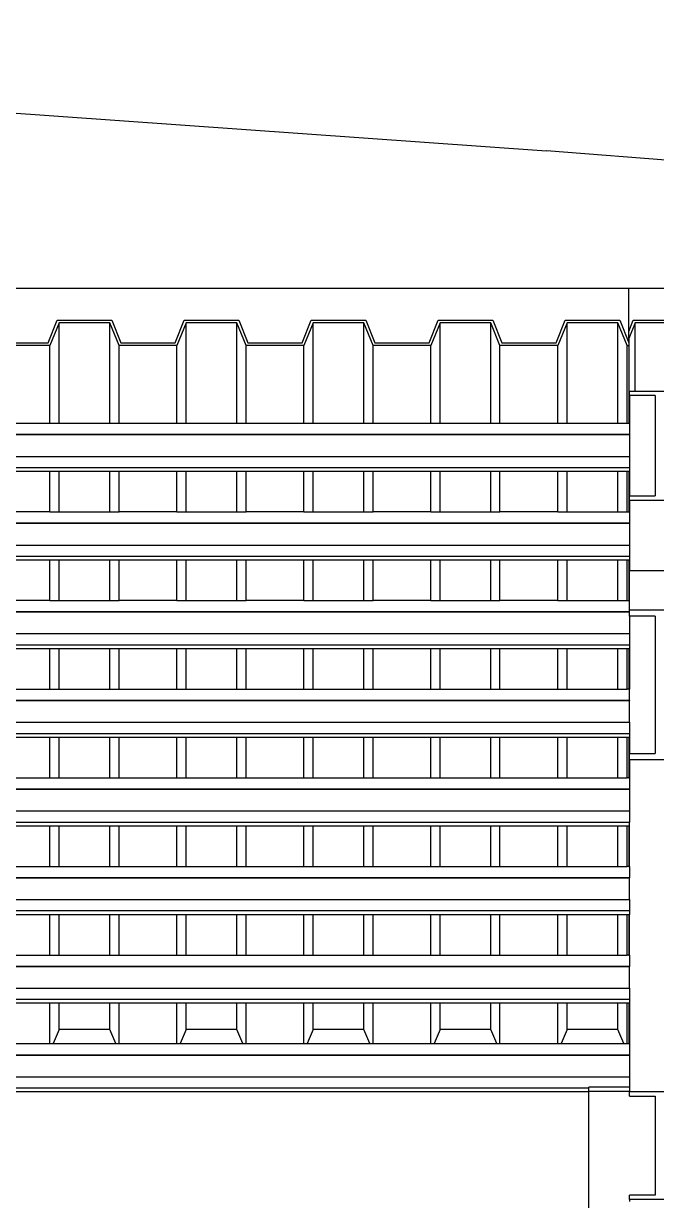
# Model space of a CAD drawing. Extents: x -35.6 to 35.6, y -12.2 to 13.4.
# Drawn here: x -20.143 to -18.735, y 10.831 to 13.45 of the extents above; entities that cross this region are included whole.
import ezdxf

# ---------------------------------------------------------------- set-up
doc = ezdxf.new("R2010")
doc.units = 0
doc.layers.get('0').update_dxf_attribs({"linetype": 'CONTINUOUS'})
doc.layers.add('SECTIONCUTEDGES', color=7, linetype='CONTINUOUS')

msp = doc.modelspace()

# ---------------------------------------------------------------- linework, layer by layer
for p, q in [((-22.9725, 13.45), (-18.9796, 13.1669)), ((-15.0571, 12.8609), (-18.9796, 13.1669)), ((-20.0637, 12.5607), (-20.0637, 12.7841)), ((-19.9505, 12.5607), (-19.9505, 12.7841)), ((-19.7813, 12.5607), (-19.7813, 12.7841)), ((-19.6681, 12.5607), (-19.6681, 12.7841)), ((-19.4989, 12.5607), (-19.4989, 12.7841)), ((-19.3856, 12.5607), (-19.3856, 12.7841)), ((-19.2164, 12.5607), (-19.2164, 12.7841)), ((-19.1032, 12.5607), (-19.1032, 12.7841)), ((-18.934, 12.5607), (-18.934, 12.7841)), ((-18.8208, 12.5607), (-18.8208, 12.7841)), ((-18.7827, 12.632), (-18.7827, 12.7841)), ((-20.0839, 12.5607), (-20.0839, 12.7334)), ((-19.9303, 12.5607), (-19.9303, 12.7334)), ((-19.8014, 12.5607), (-19.8014, 12.7334)), ((-19.6479, 12.5607), (-19.6479, 12.7334)), ((-19.519, 12.5607), (-19.519, 12.7334)), ((-19.3655, 12.5607), (-19.3655, 12.7334)), ((-19.2366, 12.5607), (-19.2366, 12.7334)), ((-19.0831, 12.5607), (-19.0831, 12.7334)), ((-18.9542, 12.5607), (-18.9542, 12.7334)), ((-18.8006, 12.5607), (-18.8006, 12.7334)), ((-18.7967, 12.7334), (-18.7967, 12.5607)), ((-18.7952, 12.6221), (-18.7952, 12.5607)), ((-20.2127, 12.5607), (-20.0839, 12.5607)), ((-20.0839, 12.5607), (-20.0637, 12.5607)), ((-20.0637, 12.5607), (-19.9505, 12.5607)), ((-19.9505, 12.5607), (-19.9303, 12.5607)), ((-19.9303, 12.5607), (-19.8014, 12.5607)), ((-19.8014, 12.5607), (-19.7813, 12.5607)), ((-19.7813, 12.5607), (-19.6681, 12.5607)), ((-19.6681, 12.5607), (-19.6479, 12.5607)), ((-19.6479, 12.5607), (-19.519, 12.5607)), ((-19.519, 12.5607), (-19.4989, 12.5607)), ((-19.4989, 12.5607), (-19.3856, 12.5607)), ((-19.3856, 12.5607), (-19.3655, 12.5607)), ((-19.3655, 12.5607), (-19.2366, 12.5607)), ((-19.2366, 12.5607), (-19.2164, 12.5607)), ((-19.2164, 12.5607), (-19.1032, 12.5607)), ((-19.1032, 12.5607), (-19.0831, 12.5607)), ((-19.0831, 12.5607), (-18.9542, 12.5607)), ((-18.9542, 12.5607), (-18.934, 12.5607)), ((-18.934, 12.5607), (-18.8208, 12.5607)), ((-18.8208, 12.5607), (-18.8006, 12.5607)), ((-18.8006, 12.5607), (-18.7967, 12.5607)), ((-18.7967, 12.5607), (-18.7952, 12.5607)), ((-18.7952, 12.5607), (-18.7952, 12.536)), ((-21.4797, 12.536), (-18.7952, 12.536)), ((-21.4797, 12.5352), (-18.7952, 12.5352)), ((-18.7952, 12.536), (-18.7952, 12.5352)), ((-18.7952, 12.5352), (-18.7952, 12.4867)), ((-21.4797, 12.4867), (-18.7952, 12.4867)), ((-18.7952, 12.4867), (-18.7952, 12.4621)), ((-21.4797, 12.4621), (-18.7952, 12.4621)), ((-20.2127, 12.4538), (-20.0839, 12.4538)), ((-20.0839, 12.3634), (-20.0839, 12.4538)), ((-20.0839, 12.4538), (-20.0637, 12.4538)), ((-20.0637, 12.3634), (-20.0637, 12.4538)), ((-20.0637, 12.4538), (-19.9505, 12.4538)), ((-19.9505, 12.3634), (-19.9505, 12.4538)), ((-19.9505, 12.4538), (-19.9303, 12.4538)), ((-19.9303, 12.3634), (-19.9303, 12.4538)), ((-19.9303, 12.4538), (-19.8014, 12.4538)), ((-19.8014, 12.3634), (-19.8014, 12.4538)), ((-19.8014, 12.4538), (-19.7813, 12.4538)), ((-19.7813, 12.3634), (-19.7813, 12.4538)), ((-19.7813, 12.4538), (-19.6681, 12.4538)), ((-19.6681, 12.3634), (-19.6681, 12.4538)), ((-19.6681, 12.4538), (-19.6479, 12.4538)), ((-19.6479, 12.3634), (-19.6479, 12.4538)), ((-19.6479, 12.4538), (-19.519, 12.4538)), ((-19.519, 12.3634), (-19.519, 12.4538)), ((-19.519, 12.4538), (-19.4989, 12.4538)), ((-19.4989, 12.3634), (-19.4989, 12.4538)), ((-19.4989, 12.4538), (-19.3856, 12.4538)), ((-19.3856, 12.3634), (-19.3856, 12.4538)), ((-19.3856, 12.4538), (-19.3655, 12.4538)), ((-19.3655, 12.3634), (-19.3655, 12.4538)), ((-19.3655, 12.4538), (-19.2366, 12.4538)), ((-19.2366, 12.3634), (-19.2366, 12.4538)), ((-19.2366, 12.4538), (-19.2164, 12.4538)), ((-19.2164, 12.3634), (-19.2164, 12.4538)), ((-19.2164, 12.4538), (-19.1032, 12.4538)), ((-19.1032, 12.3634), (-19.1032, 12.4538)), ((-19.1032, 12.4538), (-19.0831, 12.4538)), ((-19.0831, 12.3634), (-19.0831, 12.4538)), ((-19.0831, 12.4538), (-18.9542, 12.4538)), ((-18.9542, 12.3634), (-18.9542, 12.4538)), ((-18.9542, 12.4538), (-18.934, 12.4538)), ((-18.934, 12.3634), (-18.934, 12.4538)), ((-18.934, 12.4538), (-18.8208, 12.4538)), ((-18.8208, 12.3634), (-18.8208, 12.4538)), ((-18.8208, 12.4538), (-18.8006, 12.4538)), ((-18.8006, 12.3634), (-18.8006, 12.4538)), ((-18.8006, 12.4538), (-18.7967, 12.4538)), ((-18.7967, 12.4538), (-18.7967, 12.3634)), ((-18.7967, 12.4538), (-18.7952, 12.4538)), ((-18.7952, 12.4621), (-18.7952, 12.4538)), ((-18.7952, 12.4538), (-18.7952, 12.3987)), ((-20.0839, 12.3634), (-20.2127, 12.3634)), ((-20.0839, 12.3634), (-20.0637, 12.3634)), ((-20.0637, 12.3634), (-19.9505, 12.3634)), ((-19.9505, 12.3634), (-19.9303, 12.3634)), ((-19.8014, 12.3634), (-19.9303, 12.3634)), ((-19.8014, 12.3634), (-19.7813, 12.3634)), ((-19.7813, 12.3634), (-19.6681, 12.3634)), ((-19.6681, 12.3634), (-19.6479, 12.3634)), ((-19.519, 12.3634), (-19.6479, 12.3634)), ((-19.519, 12.3634), (-19.4989, 12.3634)), ((-19.4989, 12.3634), (-19.3856, 12.3634)), ((-19.3856, 12.3634), (-19.3655, 12.3634)), ((-19.2366, 12.3634), (-19.3655, 12.3634)), ((-19.2366, 12.3634), (-19.2164, 12.3634)), ((-19.2164, 12.3634), (-19.1032, 12.3634)), ((-19.1032, 12.3634), (-19.0831, 12.3634)), ((-18.9542, 12.3634), (-19.0831, 12.3634)), ((-18.9542, 12.3634), (-18.934, 12.3634)), ((-18.934, 12.3634), (-18.8208, 12.3634)), ((-18.8208, 12.3634), (-18.8006, 12.3634)), ((-18.8006, 12.3634), (-18.7967, 12.3634)), ((-18.7967, 12.3634), (-18.7952, 12.3634)), ((-18.7952, 12.3887), (-18.7952, 12.3634)), ((-18.7952, 12.3634), (-18.7952, 12.3388)), ((-21.4797, 12.3388), (-18.7952, 12.3388)), ((-21.4797, 12.3379), (-18.7952, 12.3379)), ((-18.7952, 12.3388), (-18.7952, 12.3379)), ((-18.7952, 12.3379), (-18.7952, 12.2894)), ((-21.4797, 12.2894), (-18.7952, 12.2894)), ((-18.7952, 12.2894), (-18.7952, 12.2648)), ((-21.4797, 12.2648), (-18.7952, 12.2648)), ((-18.7952, 12.2648), (-18.7952, 12.2566)), ((-20.2127, 12.2566), (-20.0839, 12.2566)), ((-20.0839, 12.1661), (-20.0839, 12.2566)), ((-20.0839, 12.2566), (-20.0637, 12.2566)), ((-20.0637, 12.1661), (-20.0637, 12.2566)), ((-20.0637, 12.2566), (-19.9505, 12.2566)), ((-19.9505, 12.1661), (-19.9505, 12.2566)), ((-19.9505, 12.2566), (-19.9303, 12.2566)), ((-19.9303, 12.1661), (-19.9303, 12.2566)), ((-19.9303, 12.2566), (-19.8014, 12.2566)), ((-19.8014, 12.1661), (-19.8014, 12.2566)), ((-19.8014, 12.2566), (-19.7813, 12.2566)), ((-19.7813, 12.1661), (-19.7813, 12.2566)), ((-19.7813, 12.2566), (-19.6681, 12.2566)), ((-19.6681, 12.1661), (-19.6681, 12.2566)), ((-19.6681, 12.2566), (-19.6479, 12.2566)), ((-19.6479, 12.1661), (-19.6479, 12.2566)), ((-19.6479, 12.2566), (-19.519, 12.2566)), ((-19.519, 12.1661), (-19.519, 12.2566)), ((-19.519, 12.2566), (-19.4989, 12.2566)), ((-19.4989, 12.1661), (-19.4989, 12.2566)), ((-19.4989, 12.2566), (-19.3856, 12.2566)), ((-19.3856, 12.1661), (-19.3856, 12.2566)), ((-19.3856, 12.2566), (-19.3655, 12.2566)), ((-19.3655, 12.1661), (-19.3655, 12.2566)), ((-19.3655, 12.2566), (-19.2366, 12.2566)), ((-19.2366, 12.1661), (-19.2366, 12.2566)), ((-19.2366, 12.2566), (-19.2164, 12.2566)), ((-19.2164, 12.1661), (-19.2164, 12.2566)), ((-19.2164, 12.2566), (-19.1032, 12.2566)), ((-19.1032, 12.1661), (-19.1032, 12.2566)), ((-19.1032, 12.2566), (-19.0831, 12.2566)), ((-19.0831, 12.1661), (-19.0831, 12.2566)), ((-19.0831, 12.2566), (-18.9542, 12.2566)), ((-18.9542, 12.1661), (-18.9542, 12.2566)), ((-18.9542, 12.2566), (-18.934, 12.2566)), ((-18.934, 12.1661), (-18.934, 12.2566)), ((-18.934, 12.2566), (-18.8208, 12.2566)), ((-18.8208, 12.1661), (-18.8208, 12.2566)), ((-18.8208, 12.2566), (-18.8006, 12.2566)), ((-18.8006, 12.1661), (-18.8006, 12.2566)), ((-18.8006, 12.2566), (-18.7967, 12.2566)), ((-18.7967, 12.2566), (-18.7967, 12.1661)), ((-18.7967, 12.2566), (-18.7952, 12.2566)), ((-18.7952, 12.2566), (-18.7952, 12.2324)), ((-18.7952, 12.2324), (-18.6752, 12.2324)), ((-18.7952, 12.1661), (-18.7952, 12.2324)), ((-20.0839, 12.1661), (-20.2127, 12.1661)), ((-20.0839, 12.1661), (-20.0637, 12.1661)), ((-20.0637, 12.1661), (-19.9505, 12.1661)), ((-19.9505, 12.1661), (-19.9303, 12.1661)), ((-19.8014, 12.1661), (-19.9303, 12.1661)), ((-19.8014, 12.1661), (-19.7813, 12.1661)), ((-19.7813, 12.1661), (-19.6681, 12.1661)), ((-19.6681, 12.1661), (-19.6479, 12.1661)), ((-19.519, 12.1661), (-19.6479, 12.1661)), ((-19.519, 12.1661), (-19.4989, 12.1661)), ((-19.4989, 12.1661), (-19.3856, 12.1661)), ((-19.3856, 12.1661), (-19.3655, 12.1661)), ((-19.2366, 12.1661), (-19.3655, 12.1661)), ((-19.2366, 12.1661), (-19.2164, 12.1661)), ((-19.2164, 12.1661), (-19.1032, 12.1661)), ((-19.1032, 12.1661), (-19.0831, 12.1661)), ((-18.9542, 12.1661), (-19.0831, 12.1661)), ((-18.9542, 12.1661), (-18.934, 12.1661)), ((-18.934, 12.1661), (-18.8208, 12.1661)), ((-18.8208, 12.1661), (-18.8006, 12.1661)), ((-18.8006, 12.1661), (-18.7967, 12.1661)), ((-18.7967, 12.1661), (-18.7952, 12.1661)), ((-18.7952, 12.145), (-18.7952, 12.1661)), ((-21.4797, 12.1415), (-18.7952, 12.1415)), ((-21.4797, 12.1407), (-18.7952, 12.1407)), ((-18.7952, 12.1314), (-18.7952, 12.0922)), ((-21.4797, 12.0922), (-18.7952, 12.0922)), ((-18.7952, 12.0922), (-18.7952, 12.0675)), ((-21.4797, 12.0675), (-18.7952, 12.0675)), ((-20.2127, 12.0593), (-20.0839, 12.0593)), ((-20.0839, 11.9689), (-20.0839, 12.0593)), ((-20.0839, 12.0593), (-20.0637, 12.0593)), ((-20.0637, 11.9689), (-20.0637, 12.0593)), ((-20.0637, 12.0593), (-19.9505, 12.0593)), ((-19.9505, 11.9689), (-19.9505, 12.0593)), ((-19.9505, 12.0593), (-19.9303, 12.0593)), ((-19.9303, 11.9689), (-19.9303, 12.0593)), ((-19.9303, 12.0593), (-19.8014, 12.0593)), ((-19.8014, 11.9689), (-19.8014, 12.0593)), ((-19.8014, 12.0593), (-19.7813, 12.0593)), ((-19.7813, 11.9689), (-19.7813, 12.0593)), ((-19.7813, 12.0593), (-19.6681, 12.0593)), ((-19.6681, 11.9689), (-19.6681, 12.0593)), ((-19.6681, 12.0593), (-19.6479, 12.0593)), ((-19.6479, 11.9689), (-19.6479, 12.0593)), ((-19.6479, 12.0593), (-19.519, 12.0593)), ((-19.519, 11.9689), (-19.519, 12.0593)), ((-19.519, 12.0593), (-19.4989, 12.0593)), ((-19.4989, 11.9689), (-19.4989, 12.0593)), ((-19.4989, 12.0593), (-19.3856, 12.0593)), ((-19.3856, 11.9689), (-19.3856, 12.0593)), ((-19.3856, 12.0593), (-19.3655, 12.0593)), ((-19.3655, 11.9689), (-19.3655, 12.0593)), ((-19.3655, 12.0593), (-19.2366, 12.0593)), ((-19.2366, 11.9689), (-19.2366, 12.0593)), ((-19.2366, 12.0593), (-19.2164, 12.0593)), ((-19.2164, 11.9689), (-19.2164, 12.0593)), ((-19.2164, 12.0593), (-19.1032, 12.0593)), ((-19.1032, 11.9689), (-19.1032, 12.0593)), ((-19.1032, 12.0593), (-19.0831, 12.0593)), ((-19.0831, 11.9689), (-19.0831, 12.0593)), ((-19.0831, 12.0593), (-18.9542, 12.0593)), ((-18.9542, 11.9689), (-18.9542, 12.0593)), ((-18.9542, 12.0593), (-18.934, 12.0593)), ((-18.934, 11.9689), (-18.934, 12.0593)), ((-18.934, 12.0593), (-18.8208, 12.0593)), ((-18.8208, 11.9689), (-18.8208, 12.0593)), ((-18.8208, 12.0593), (-18.8006, 12.0593)), ((-18.8006, 11.9689), (-18.8006, 12.0593)), ((-18.8006, 12.0593), (-18.7967, 12.0593)), ((-18.7967, 12.0593), (-18.7967, 11.9689)), ((-18.7967, 12.0593), (-18.7952, 12.0593)), ((-18.7952, 12.0675), (-18.7952, 12.0593)), ((-18.7952, 12.0593), (-18.7952, 11.9689)), ((-21.4797, 11.9442), (-18.7952, 11.9442)), ((-20.2127, 11.9689), (-20.0839, 11.9689)), ((-20.0839, 11.9689), (-20.0637, 11.9689)), ((-20.0637, 11.9689), (-19.9505, 11.9689)), ((-19.9505, 11.9689), (-19.9303, 11.9689)), ((-19.9303, 11.9689), (-19.8014, 11.9689)), ((-19.8014, 11.9689), (-19.7813, 11.9689)), ((-19.7813, 11.9689), (-19.6681, 11.9689)), ((-19.6681, 11.9689), (-19.6479, 11.9689)), ((-19.6479, 11.9689), (-19.519, 11.9689)), ((-19.519, 11.9689), (-19.4989, 11.9689)), ((-19.4989, 11.9689), (-19.3856, 11.9689)), ((-19.3856, 11.9689), (-19.3655, 11.9689)), ((-19.3655, 11.9689), (-19.2366, 11.9689)), ((-19.2366, 11.9689), (-19.2164, 11.9689)), ((-19.2164, 11.9689), (-19.1032, 11.9689)), ((-19.1032, 11.9689), (-19.0831, 11.9689)), ((-19.0831, 11.9689), (-18.9542, 11.9689)), ((-18.9542, 11.9689), (-18.934, 11.9689)), ((-18.934, 11.9689), (-18.8208, 11.9689)), ((-18.8208, 11.9689), (-18.8006, 11.9689)), ((-18.7967, 11.9689), (-18.8006, 11.9689)), ((-18.7967, 11.9689), (-18.7952, 11.9689)), ((-18.7952, 11.9442), (-18.7952, 11.9689)), ((-18.7952, 11.9442), (-18.7952, 11.9434)), ((-21.4797, 11.9434), (-18.7952, 11.9434)), ((-18.7952, 11.8949), (-18.7952, 11.9434)), ((-21.4797, 11.8949), (-18.7952, 11.8949)), ((-18.7952, 11.8949), (-18.7952, 11.8702)), ((-21.4797, 11.8702), (-18.7952, 11.8702)), ((-18.7952, 11.8702), (-18.7952, 11.862)), ((-20.2127, 11.862), (-20.0839, 11.862)), ((-20.0839, 11.7716), (-20.0839, 11.862)), ((-20.0839, 11.862), (-20.0637, 11.862)), ((-20.0637, 11.7716), (-20.0637, 11.862)), ((-20.0637, 11.862), (-19.9505, 11.862)), ((-19.9505, 11.7716), (-19.9505, 11.862)), ((-19.9505, 11.862), (-19.9303, 11.862)), ((-19.9303, 11.7716), (-19.9303, 11.862)), ((-19.9303, 11.862), (-19.8014, 11.862)), ((-19.8014, 11.7716), (-19.8014, 11.862)), ((-19.8014, 11.862), (-19.7813, 11.862)), ((-19.7813, 11.7716), (-19.7813, 11.862)), ((-19.7813, 11.862), (-19.6681, 11.862)), ((-19.6681, 11.7716), (-19.6681, 11.862)), ((-19.6681, 11.862), (-19.6479, 11.862)), ((-19.6479, 11.7716), (-19.6479, 11.862)), ((-19.6479, 11.862), (-19.519, 11.862)), ((-19.519, 11.7716), (-19.519, 11.862)), ((-19.519, 11.862), (-19.4989, 11.862)), ((-19.4989, 11.7716), (-19.4989, 11.862)), ((-19.4989, 11.862), (-19.3856, 11.862)), ((-19.3856, 11.7716), (-19.3856, 11.862)), ((-19.3856, 11.862), (-19.3655, 11.862)), ((-19.3655, 11.7716), (-19.3655, 11.862)), ((-19.3655, 11.862), (-19.2366, 11.862)), ((-19.2366, 11.7716), (-19.2366, 11.862)), ((-19.2366, 11.862), (-19.2164, 11.862)), ((-19.2164, 11.7716), (-19.2164, 11.862)), ((-19.2164, 11.862), (-19.1032, 11.862)), ((-19.1032, 11.7716), (-19.1032, 11.862)), ((-19.1032, 11.862), (-19.0831, 11.862)), ((-19.0831, 11.7716), (-19.0831, 11.862)), ((-19.0831, 11.862), (-18.9542, 11.862)), ((-18.9542, 11.7716), (-18.9542, 11.862)), ((-18.9542, 11.862), (-18.934, 11.862)), ((-18.934, 11.7716), (-18.934, 11.862)), ((-18.934, 11.862), (-18.8208, 11.862)), ((-18.8208, 11.7716), (-18.8208, 11.862)), ((-18.8208, 11.862), (-18.8006, 11.862)), ((-18.8006, 11.7716), (-18.8006, 11.862)), ((-18.8006, 11.862), (-18.7967, 11.862)), ((-18.7967, 11.862), (-18.7967, 11.7716)), ((-18.7967, 11.862), (-18.7952, 11.862)), ((-18.7952, 11.862), (-18.7952, 11.8251)), ((-18.7952, 11.8115), (-18.7952, 11.7716)), ((-20.2127, 11.7716), (-20.0839, 11.7716)), ((-20.0839, 11.7716), (-20.0637, 11.7716)), ((-20.0637, 11.7716), (-19.9505, 11.7716)), ((-19.9505, 11.7716), (-19.9303, 11.7716)), ((-19.9303, 11.7716), (-19.8014, 11.7716)), ((-19.8014, 11.7716), (-19.7813, 11.7716)), ((-19.7813, 11.7716), (-19.6681, 11.7716)), ((-19.6681, 11.7716), (-19.6479, 11.7716)), ((-19.6479, 11.7716), (-19.519, 11.7716)), ((-19.519, 11.7716), (-19.4989, 11.7716)), ((-19.4989, 11.7716), (-19.3856, 11.7716)), ((-19.3856, 11.7716), (-19.3655, 11.7716)), ((-19.3655, 11.7716), (-19.2366, 11.7716)), ((-19.2366, 11.7716), (-19.2164, 11.7716)), ((-19.2164, 11.7716), (-19.1032, 11.7716)), ((-19.1032, 11.7716), (-19.0831, 11.7716)), ((-19.0831, 11.7716), (-18.9542, 11.7716)), ((-18.9542, 11.7716), (-18.934, 11.7716)), ((-18.934, 11.7716), (-18.8208, 11.7716)), ((-18.8208, 11.7716), (-18.8006, 11.7716)), ((-18.7967, 11.7716), (-18.8006, 11.7716)), ((-18.7967, 11.7716), (-18.7952, 11.7716)), ((-18.7952, 11.7716), (-18.7952, 11.7469)), ((-21.4797, 11.7469), (-18.7952, 11.7469)), ((-21.4797, 11.7461), (-18.7952, 11.7461)), ((-18.7952, 11.7469), (-18.7952, 11.7461)), ((-18.7952, 11.7461), (-18.7952, 11.6976)), ((-21.4797, 11.6976), (-18.7952, 11.6976)), ((-18.7952, 11.6976), (-18.7952, 11.6729)), ((-21.4797, 11.6729), (-18.7952, 11.6729)), ((-20.2127, 11.6647), (-20.0839, 11.6647)), ((-20.0839, 11.5743), (-20.0839, 11.6647)), ((-20.0839, 11.6647), (-20.0637, 11.6647)), ((-20.0637, 11.5743), (-20.0637, 11.6647)), ((-20.0637, 11.6647), (-19.9505, 11.6647)), ((-19.9505, 11.5743), (-19.9505, 11.6647)), ((-19.9505, 11.6647), (-19.9303, 11.6647)), ((-19.9303, 11.5743), (-19.9303, 11.6647)), ((-19.9303, 11.6647), (-19.8014, 11.6647)), ((-19.8014, 11.5743), (-19.8014, 11.6647)), ((-19.8014, 11.6647), (-19.7813, 11.6647)), ((-19.7813, 11.5743), (-19.7813, 11.6647)), ((-19.7813, 11.6647), (-19.6681, 11.6647)), ((-19.6681, 11.5743), (-19.6681, 11.6647)), ((-19.6681, 11.6647), (-19.6479, 11.6647)), ((-19.6479, 11.5743), (-19.6479, 11.6647)), ((-19.6479, 11.6647), (-19.519, 11.6647)), ((-19.519, 11.5743), (-19.519, 11.6647)), ((-19.519, 11.6647), (-19.4989, 11.6647)), ((-19.4989, 11.5743), (-19.4989, 11.6647)), ((-19.4989, 11.6647), (-19.3856, 11.6647)), ((-19.3856, 11.5743), (-19.3856, 11.6647)), ((-19.3856, 11.6647), (-19.3655, 11.6647)), ((-19.3655, 11.5743), (-19.3655, 11.6647)), ((-19.3655, 11.6647), (-19.2366, 11.6647)), ((-19.2366, 11.5743), (-19.2366, 11.6647)), ((-19.2366, 11.6647), (-19.2164, 11.6647)), ((-19.2164, 11.5743), (-19.2164, 11.6647)), ((-19.2164, 11.6647), (-19.1032, 11.6647)), ((-19.1032, 11.5743), (-19.1032, 11.6647)), ((-19.1032, 11.6647), (-19.0831, 11.6647)), ((-19.0831, 11.5743), (-19.0831, 11.6647)), ((-19.0831, 11.6647), (-18.9542, 11.6647)), ((-18.9542, 11.5743), (-18.9542, 11.6647)), ((-18.9542, 11.6647), (-18.934, 11.6647)), ((-18.934, 11.5743), (-18.934, 11.6647)), ((-18.934, 11.6647), (-18.8208, 11.6647)), ((-18.8208, 11.5743), (-18.8208, 11.6647)), ((-18.8208, 11.6647), (-18.8006, 11.6647)), ((-18.8006, 11.5743), (-18.8006, 11.6647)), ((-18.8006, 11.6647), (-18.7967, 11.6647)), ((-18.7967, 11.6647), (-18.7967, 11.5743)), ((-18.7967, 11.6647), (-18.7952, 11.6647)), ((-18.7952, 11.6647), (-18.7952, 11.6729)), ((-18.7952, 11.5743), (-18.7952, 11.6647)), ((-20.2127, 11.5743), (-20.0839, 11.5743)), ((-20.0839, 11.5743), (-20.0637, 11.5743)), ((-20.0637, 11.5743), (-19.9505, 11.5743)), ((-19.9505, 11.5743), (-19.9303, 11.5743)), ((-19.9303, 11.5743), (-19.8014, 11.5743)), ((-19.8014, 11.5743), (-19.7813, 11.5743)), ((-19.7813, 11.5743), (-19.6681, 11.5743)), ((-19.6681, 11.5743), (-19.6479, 11.5743)), ((-19.6479, 11.5743), (-19.519, 11.5743)), ((-19.519, 11.5743), (-19.4989, 11.5743)), ((-19.4989, 11.5743), (-19.3856, 11.5743)), ((-19.3856, 11.5743), (-19.3655, 11.5743)), ((-19.3655, 11.5743), (-19.2366, 11.5743)), ((-19.2366, 11.5743), (-19.2164, 11.5743)), ((-19.2164, 11.5743), (-19.1032, 11.5743)), ((-19.1032, 11.5743), (-19.0831, 11.5743)), ((-19.0831, 11.5743), (-18.9542, 11.5743)), ((-18.9542, 11.5743), (-18.934, 11.5743)), ((-18.934, 11.5743), (-18.8208, 11.5743)), ((-18.8208, 11.5743), (-18.8006, 11.5743)), ((-18.7967, 11.5743), (-18.8006, 11.5743)), ((-18.7967, 11.5743), (-18.7952, 11.5743)), ((-18.7952, 11.5743), (-18.7952, 11.5496)), ((-21.4797, 11.5496), (-18.7952, 11.5496)), ((-21.4797, 11.5488), (-18.7952, 11.5488)), ((-18.7952, 11.5496), (-18.7952, 11.5488)), ((-18.7952, 11.5003), (-18.7952, 11.5488)), ((-21.4797, 11.5003), (-18.7952, 11.5003)), ((-18.7952, 11.5003), (-18.7952, 11.4757)), ((-21.4797, 11.4757), (-18.7952, 11.4757)), ((-18.7952, 11.4757), (-18.7952, 11.4674)), ((-20.2127, 11.4674), (-20.0839, 11.4674)), ((-20.0839, 11.377), (-20.0839, 11.4674)), ((-20.0839, 11.4674), (-20.0637, 11.4674)), ((-20.0637, 11.377), (-20.0637, 11.4674)), ((-20.0637, 11.4674), (-19.9505, 11.4674)), ((-19.9505, 11.377), (-19.9505, 11.4674)), ((-19.9505, 11.4674), (-19.9303, 11.4674)), ((-19.9303, 11.377), (-19.9303, 11.4674)), ((-19.9303, 11.4674), (-19.8014, 11.4674)), ((-19.8014, 11.377), (-19.8014, 11.4674)), ((-19.8014, 11.4674), (-19.7813, 11.4674)), ((-19.7813, 11.377), (-19.7813, 11.4674)), ((-19.7813, 11.4674), (-19.6681, 11.4674)), ((-19.6681, 11.377), (-19.6681, 11.4674)), ((-19.6681, 11.4674), (-19.6479, 11.4674)), ((-19.6479, 11.377), (-19.6479, 11.4674)), ((-19.6479, 11.4674), (-19.519, 11.4674)), ((-19.519, 11.377), (-19.519, 11.4674)), ((-19.519, 11.4674), (-19.4989, 11.4674)), ((-19.4989, 11.377), (-19.4989, 11.4674)), ((-19.4989, 11.4674), (-19.3856, 11.4674)), ((-19.3856, 11.377), (-19.3856, 11.4674)), ((-19.3856, 11.4674), (-19.3655, 11.4674)), ((-19.3655, 11.377), (-19.3655, 11.4674)), ((-19.3655, 11.4674), (-19.2366, 11.4674)), ((-19.2366, 11.377), (-19.2366, 11.4674)), ((-19.2366, 11.4674), (-19.2164, 11.4674)), ((-19.2164, 11.377), (-19.2164, 11.4674)), ((-19.2164, 11.4674), (-19.1032, 11.4674)), ((-19.1032, 11.377), (-19.1032, 11.4674)), ((-19.1032, 11.4674), (-19.0831, 11.4674)), ((-19.0831, 11.377), (-19.0831, 11.4674)), ((-19.0831, 11.4674), (-18.9542, 11.4674)), ((-18.9542, 11.377), (-18.9542, 11.4674)), ((-18.9542, 11.4674), (-18.934, 11.4674)), ((-18.934, 11.377), (-18.934, 11.4674)), ((-18.934, 11.4674), (-18.8208, 11.4674)), ((-18.8208, 11.377), (-18.8208, 11.4674)), ((-18.8208, 11.4674), (-18.8006, 11.4674)), ((-18.8006, 11.377), (-18.8006, 11.4674)), ((-18.8006, 11.4674), (-18.7967, 11.4674)), ((-18.7967, 11.4674), (-18.7967, 11.377)), ((-18.7967, 11.4674), (-18.7952, 11.4674)), ((-18.7952, 11.377), (-18.7952, 11.4674)), ((-20.2127, 11.377), (-20.0839, 11.377)), ((-20.0839, 11.377), (-20.0637, 11.377)), ((-20.0637, 11.377), (-19.9505, 11.377)), ((-19.9505, 11.377), (-19.9303, 11.377)), ((-19.9303, 11.377), (-19.8014, 11.377)), ((-19.8014, 11.377), (-19.7813, 11.377)), ((-19.7813, 11.377), (-19.6681, 11.377)), ((-19.6681, 11.377), (-19.6479, 11.377)), ((-19.6479, 11.377), (-19.519, 11.377)), ((-19.519, 11.377), (-19.4989, 11.377)), ((-19.4989, 11.377), (-19.3856, 11.377)), ((-19.3856, 11.377), (-19.3655, 11.377)), ((-19.3655, 11.377), (-19.2366, 11.377)), ((-19.2366, 11.377), (-19.2164, 11.377)), ((-19.2164, 11.377), (-19.1032, 11.377)), ((-19.1032, 11.377), (-19.0831, 11.377)), ((-19.0831, 11.377), (-18.9542, 11.377)), ((-18.9542, 11.377), (-18.934, 11.377)), ((-18.934, 11.377), (-18.8208, 11.377)), ((-18.8208, 11.377), (-18.8006, 11.377)), ((-18.7967, 11.377), (-18.8006, 11.377)), ((-18.7967, 11.377), (-18.7952, 11.377)), ((-18.7952, 11.377), (-18.7952, 11.3524)), ((-21.4797, 11.3524), (-18.7952, 11.3524)), ((-21.4797, 11.3515), (-18.7952, 11.3515)), ((-18.7952, 11.3524), (-18.7952, 11.3515)), ((-18.7952, 11.303), (-18.7952, 11.3515)), ((-21.4797, 11.303), (-18.7952, 11.303)), ((-18.7952, 11.303), (-18.7952, 11.2784)), ((-21.4797, 11.2784), (-18.7952, 11.2784)), ((-20.2127, 11.2702), (-20.0839, 11.2702)), ((-20.0839, 11.1797), (-20.0839, 11.2702)), ((-20.0839, 11.2702), (-20.0637, 11.2702)), ((-20.0637, 11.2114), (-20.0637, 11.2702)), ((-20.0637, 11.2702), (-19.9505, 11.2702)), ((-19.9505, 11.2114), (-19.9505, 11.2702)), ((-19.9505, 11.2702), (-19.9303, 11.2702)), ((-19.9303, 11.1797), (-19.9303, 11.2702)), ((-19.9303, 11.2702), (-19.8014, 11.2702)), ((-19.8014, 11.1797), (-19.8014, 11.2702)), ((-19.8014, 11.2702), (-19.7813, 11.2702)), ((-19.7813, 11.2114), (-19.7813, 11.2702)), ((-19.7813, 11.2702), (-19.6681, 11.2702)), ((-19.6681, 11.2114), (-19.6681, 11.2702)), ((-19.6681, 11.2702), (-19.6479, 11.2702)), ((-19.6479, 11.1797), (-19.6479, 11.2702)), ((-19.6479, 11.2702), (-19.519, 11.2702)), ((-19.519, 11.1797), (-19.519, 11.2702)), ((-19.519, 11.2702), (-19.4989, 11.2702)), ((-19.4989, 11.2114), (-19.4989, 11.2702)), ((-19.4989, 11.2702), (-19.3856, 11.2702)), ((-19.3856, 11.2114), (-19.3856, 11.2702)), ((-19.3856, 11.2702), (-19.3655, 11.2702)), ((-19.3655, 11.1797), (-19.3655, 11.2702)), ((-19.3655, 11.2702), (-19.2366, 11.2702)), ((-19.2366, 11.1797), (-19.2366, 11.2702)), ((-19.2366, 11.2702), (-19.2164, 11.2702)), ((-19.2164, 11.2114), (-19.2164, 11.2702)), ((-19.2164, 11.2702), (-19.1032, 11.2702)), ((-19.1032, 11.2114), (-19.1032, 11.2702)), ((-19.1032, 11.2702), (-19.0831, 11.2702)), ((-19.0831, 11.1797), (-19.0831, 11.2702)), ((-19.0831, 11.2702), (-18.9542, 11.2702)), ((-18.9542, 11.1797), (-18.9542, 11.2702)), ((-18.9542, 11.2702), (-18.934, 11.2702)), ((-18.934, 11.2114), (-18.934, 11.2702)), ((-18.934, 11.2702), (-18.8208, 11.2702)), ((-18.8208, 11.2114), (-18.8208, 11.2702)), ((-18.8208, 11.2702), (-18.8006, 11.2702)), ((-18.8006, 11.1797), (-18.8006, 11.2702)), ((-18.8006, 11.2702), (-18.7967, 11.2702)), ((-18.7967, 11.2702), (-18.7968, 11.1797)), ((-18.7967, 11.2702), (-18.7952, 11.2702)), ((-18.7952, 11.2784), (-18.7952, 11.2702)), ((-18.7952, 11.2702), (-18.7952, 11.181)), ((-20.0637, 11.2114), (-20.0766, 11.1797)), ((-19.9505, 11.2114), (-20.0637, 11.2114)), ((-19.9375, 11.1797), (-19.9505, 11.2114)), ((-19.7813, 11.2114), (-19.7942, 11.1797)), ((-19.6681, 11.2114), (-19.7813, 11.2114)), ((-19.6551, 11.1797), (-19.6681, 11.2114)), ((-19.4989, 11.2114), (-19.5118, 11.1797)), ((-19.3856, 11.2114), (-19.4989, 11.2114)), ((-19.3727, 11.1797), (-19.3856, 11.2114)), ((-19.2164, 11.2114), (-19.2294, 11.1797)), ((-19.1032, 11.2114), (-19.2164, 11.2114)), ((-19.0903, 11.1797), (-19.1032, 11.2114)), ((-18.934, 11.2114), (-18.947, 11.1797)), ((-18.8208, 11.2114), (-18.934, 11.2114)), ((-18.8079, 11.1797), (-18.8208, 11.2114)), ((-20.2127, 11.1797), (-20.0839, 11.1797)), ((-20.0839, 11.1797), (-20.0766, 11.1797)), ((-20.0766, 11.1797), (-19.9375, 11.1797)), ((-19.9375, 11.1797), (-19.9303, 11.1797)), ((-19.9303, 11.1797), (-19.8014, 11.1797)), ((-19.8014, 11.1797), (-19.7942, 11.1797)), ((-19.7942, 11.1797), (-19.6551, 11.1797)), ((-19.6551, 11.1797), (-19.6479, 11.1797)), ((-19.6479, 11.1797), (-19.519, 11.1797)), ((-19.519, 11.1797), (-19.5118, 11.1797)), ((-19.5118, 11.1797), (-19.3727, 11.1797)), ((-19.3727, 11.1797), (-19.3655, 11.1797)), ((-19.3655, 11.1797), (-19.2366, 11.1797)), ((-19.2366, 11.1797), (-19.2294, 11.1797)), ((-19.2294, 11.1797), (-19.0903, 11.1797)), ((-19.0903, 11.1797), (-19.0831, 11.1797)), ((-19.0831, 11.1797), (-18.9542, 11.1797)), ((-18.9542, 11.1797), (-18.947, 11.1797)), ((-18.947, 11.1797), (-18.8079, 11.1797)), ((-18.8079, 11.1797), (-18.8006, 11.1797)), ((-18.8006, 11.1797), (-18.7968, 11.1797)), ((-18.7968, 11.1797), (-18.7957, 11.1797)), ((-18.7952, 11.181), (-18.7957, 11.1797)), ((-18.7957, 11.1797), (-18.7952, 11.1797)), ((-18.7952, 11.181), (-18.7952, 11.1797)), ((-18.7952, 11.1797), (-18.7952, 11.1551)), ((-21.4797, 11.1551), (-18.7952, 11.1551)), ((-21.4797, 11.1543), (-18.7952, 11.1543)), ((-18.7952, 11.1551), (-18.7952, 11.1543)), ((-18.7952, 11.1543), (-18.7952, 11.1058)), ((-21.4797, 11.1058), (-18.7952, 11.1058)), ((-18.7952, 11.1058), (-18.7952, 11.0829)), ((-21.4797, 11.0811), (-18.8852, 11.0811)), ((-18.7952, 11.0829), (-18.8852, 11.0829)), ((-18.8852, 11.0811), (-18.8852, 11.0829)), ((-18.8852, 11.0729), (-18.8852, 11.0811)), ((-18.7952, 11.0829), (-18.7952, 11.0729)), ((-21.4797, 11.0729), (-18.8852, 11.0729)), ((-18.7952, 11.0729), (-18.8852, 11.0729)), ((-18.8852, 10.6941), (-18.8852, 11.0729))]:
    msp.add_line(p, q)
at = {"layer": 'SECTIONCUTEDGES'}
for p, q in [((-21.4898, 12.8609), (-20.0729, 12.8609)), ((-20.0729, 12.8609), (-18.7967, 12.8609)), ((-18.7967, 12.7646), (-18.7967, 12.8609)), ((-18.7967, 12.8609), (-18.0043, 12.8609)), ((-20.0878, 12.7392), (-20.0676, 12.7899)), ((-20.0637, 12.7841), (-20.0839, 12.7334)), ((-20.0676, 12.7899), (-19.9466, 12.7899)), ((-19.9505, 12.7841), (-20.0637, 12.7841)), ((-19.9303, 12.7334), (-19.9505, 12.7841)), ((-19.9466, 12.7899), (-19.9264, 12.7392)), ((-19.8054, 12.7392), (-19.7852, 12.7899)), ((-19.7813, 12.7841), (-19.8014, 12.7334)), ((-19.7852, 12.7899), (-19.6642, 12.7899)), ((-19.6681, 12.7841), (-19.7813, 12.7841)), ((-19.6479, 12.7334), (-19.6681, 12.7841)), ((-19.6642, 12.7899), (-19.644, 12.7392)), ((-19.5229, 12.7392), (-19.5028, 12.7899)), ((-19.4989, 12.7841), (-19.519, 12.7334)), ((-19.5028, 12.7899), (-19.3817, 12.7899)), ((-19.3856, 12.7841), (-19.4989, 12.7841)), ((-19.3655, 12.7334), (-19.3856, 12.7841)), ((-19.3817, 12.7899), (-19.3616, 12.7392)), ((-19.2405, 12.7392), (-19.2204, 12.7899)), ((-19.2164, 12.7841), (-19.2366, 12.7334)), ((-19.2204, 12.7899), (-19.0993, 12.7899)), ((-19.1032, 12.7841), (-19.2164, 12.7841)), ((-19.0831, 12.7334), (-19.1032, 12.7841)), ((-19.0993, 12.7899), (-19.0792, 12.7392)), ((-18.9581, 12.7392), (-18.9379, 12.7899)), ((-18.934, 12.7841), (-18.9542, 12.7334)), ((-18.9379, 12.7899), (-18.8169, 12.7899)), ((-18.8208, 12.7841), (-18.934, 12.7841)), ((-18.8006, 12.7334), (-18.8208, 12.7841)), ((-18.8169, 12.7899), (-18.7967, 12.7392)), ((-18.7967, 12.7646), (-18.7867, 12.7899)), ((-18.7827, 12.7841), (-18.7967, 12.7489)), ((-18.7867, 12.7899), (-18.6656, 12.7899)), ((-18.6695, 12.7841), (-18.7827, 12.7841)), ((-18.7967, 12.7489), (-18.7967, 12.7646)), ((-20.0839, 12.7334), (-20.2127, 12.7334)), ((-20.2088, 12.7392), (-20.0878, 12.7392)), ((-19.8014, 12.7334), (-19.9303, 12.7334)), ((-19.9264, 12.7392), (-19.8054, 12.7392)), ((-19.519, 12.7334), (-19.6479, 12.7334)), ((-19.644, 12.7392), (-19.5229, 12.7392)), ((-19.2366, 12.7334), (-19.3655, 12.7334)), ((-19.3616, 12.7392), (-19.2405, 12.7392)), ((-18.9542, 12.7334), (-19.0831, 12.7334)), ((-19.0792, 12.7392), (-18.9581, 12.7392)), ((-18.8006, 12.7334), (-18.8006, 12.7334)), ((-18.8006, 12.7334), (-18.7967, 12.7334)), ((-18.7967, 12.7489), (-18.7967, 12.7392)), ((-18.7967, 12.7392), (-18.7967, 12.7334)), ((-18.7952, 12.6221), (-18.7952, 12.632)), ((-18.7952, 12.632), (-18.7827, 12.632)), ((-18.7827, 12.632), (-18.6752, 12.632)), ((-18.7383, 12.6221), (-18.7952, 12.6221)), ((-18.7383, 12.6221), (-18.7383, 12.3987)), ((-18.7952, 12.3887), (-18.7952, 12.3987)), ((-18.7952, 12.3987), (-18.7383, 12.3987)), ((-18.6752, 12.3887), (-18.7952, 12.3887)), ((-18.7952, 12.145), (-18.6752, 12.145)), ((-18.7952, 12.1415), (-18.7952, 12.145)), ((-18.7952, 12.1407), (-18.7952, 12.1415)), ((-18.7952, 12.1314), (-18.7952, 12.1407)), ((-18.7383, 12.1314), (-18.7952, 12.1314)), ((-18.7383, 12.1314), (-18.7383, 11.8251)), ((-18.7952, 11.8251), (-18.7383, 11.8251)), ((-18.7952, 11.8115), (-18.7952, 11.8251)), ((-18.6752, 11.8115), (-18.7952, 11.8115)), ((-18.7952, 11.0631), (-18.7952, 11.0729)), ((-18.7952, 11.0729), (-18.6752, 11.0729)), ((-18.7952, 11.0631), (-18.7383, 11.0631)), ((-18.7383, 11.0631), (-18.7383, 10.8427)), ((-18.7383, 10.8427), (-18.7952, 10.8427)), ((-18.7952, 10.8329), (-18.7952, 10.8427)), ((-18.7952, 10.8329), (-18.7952, 10.8286)), ((-18.6752, 10.8329), (-18.7952, 10.8329))]:
    msp.add_line(p, q, dxfattribs=at)

doc.saveas('drawing.dxf')
